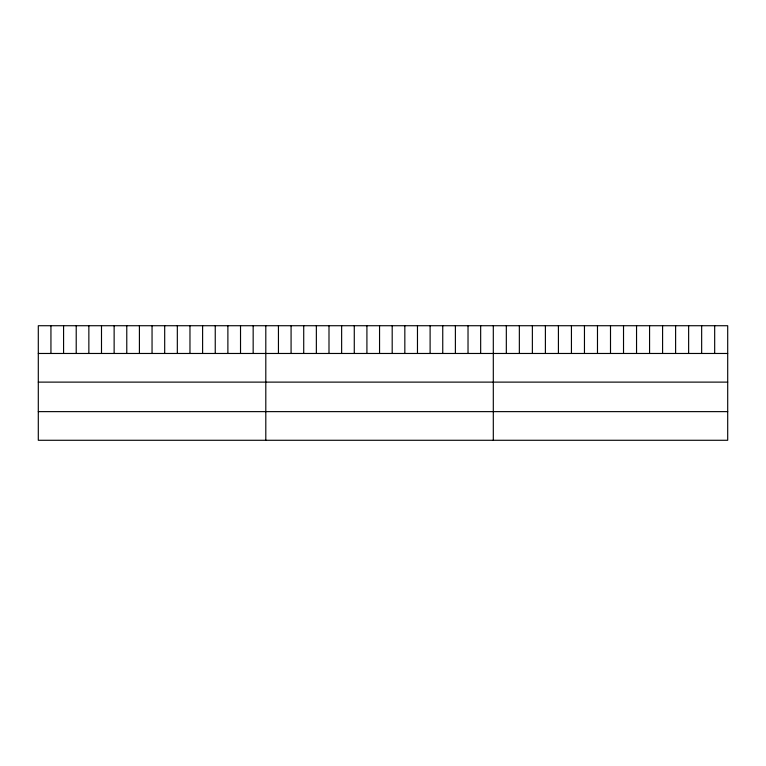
<?xml version="1.0" encoding="UTF-8"?>
<svg xmlns="http://www.w3.org/2000/svg" width="766" height="766" viewBox="0 0 766 766"><rect width="100%" height="100%" fill="white"/><g stroke="black" fill="none" stroke-linecap="round" stroke-linejoin="round"><path stroke-width="1.15" d="M727.7 353.471L727.7 440.278L38.3 440.278L38.3 325.722L727.7 325.722L727.7 353.471L38.3 353.471M38.3 382.119L727.7 382.119M38.3 411.629L727.7 411.629M714.678 325.722L714.678 353.471M701.656 325.722L701.656 353.471M688.634 325.722L688.634 353.471M675.612 325.722L675.612 353.471M662.59 325.722L662.59 353.471M649.568 325.722L649.568 353.471M636.546 325.722L636.546 353.471M623.524 325.722L623.524 353.471M610.502 325.722L610.502 353.471M597.48 325.722L597.48 353.471M584.458 325.722L584.458 353.471M571.436 325.722L571.436 353.471M558.414 325.722L558.414 353.471M545.392 325.722L545.392 353.471M532.37 325.722L532.37 353.471M519.348 325.722L519.348 353.471M506.326 325.722L506.326 353.471M493.304 325.722L493.304 440.278M480.665 325.722L480.665 353.471M468.026 325.722L468.026 353.471M455.387 325.722L455.387 353.471M442.748 325.722L442.748 353.471M430.109 325.722L430.109 353.471M417.47 325.722L417.47 353.471M404.831 325.722L404.831 353.471M392.192 325.722L392.192 353.471M379.553 325.722L379.553 353.471M366.914 325.722L366.914 353.471M354.275 325.722L354.275 353.471M341.636 325.722L341.636 353.471M328.997 325.722L328.997 353.471M316.358 325.722L316.358 353.471M303.719 325.722L303.719 353.471M291.08 325.722L291.08 353.471M278.441 325.722L278.441 353.471M265.802 325.722L265.802 440.278M253.163 325.722L253.163 353.471M240.524 325.722L240.524 353.471M227.885 325.722L227.885 353.471M215.246 325.722L215.246 353.471M202.607 325.722L202.607 353.471M189.968 325.722L189.968 353.471M177.329 325.722L177.329 353.471M164.69 325.722L164.69 353.471M152.051 325.722L152.051 353.471M139.412 325.722L139.412 353.471M126.773 325.722L126.773 353.471M114.134 325.722L114.134 353.471M101.495 325.722L101.495 353.471M88.856 325.722L88.856 353.471M76.217 325.722L76.217 353.471M63.578 325.722L63.578 353.471M50.939 325.722L50.939 353.471"/></g></svg>
